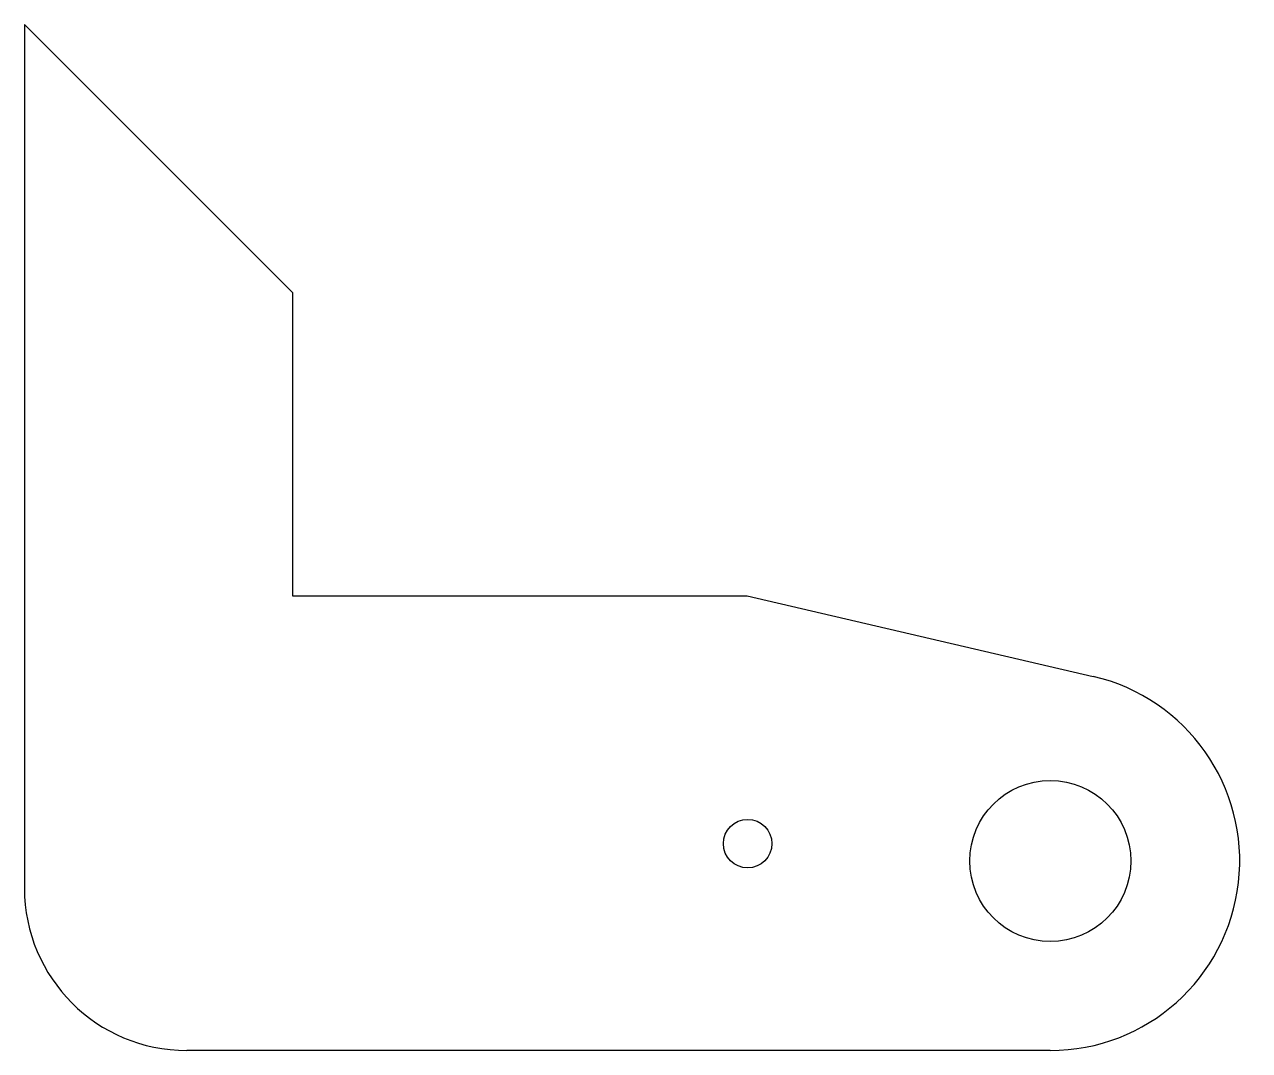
# Model space of a CAD drawing. Extents: x -121 to 84, y -76 to 96.
import ezdxf

# ---------------------------------------------------------------- set-up
doc = ezdxf.new("R2010")
doc.units = 0
doc.layers.get('0').update_dxf_attribs({"linetype": 'continuous'})

# ---------------------------------------------------------------- blocks, each defined once
blk = doc.blocks.new('BODY')
at = {"color": 0}
for p, q in [((-121.1, 95.7), (-121.1, -49.01)), ((-121.1, 95.7), (-76.2, 50.8)), ((-76.2, 50.8), (-76.2, 0)), ((-76.2, 0), (0, 0)), ((0, 0), (58.01, -13.53)), ((50.8, -76.2), (-93.92, -76.2))]:
    blk.add_line(p, q, dxfattribs=at)
for centre, radius in [((50.8, -44.45), 13.49), ((0.08, -41.54), 4.06)]:
    blk.add_circle(centre, radius, dxfattribs=at)
for centre, radius, start, end in [((50.8, -44.45), 31.75, -90, 76.8718), ((-93.92, -49.01), 27.19, 180, -90)]:
    blk.add_arc(centre, radius, start, end, dxfattribs=at)

msp = doc.modelspace()

# ---------------------------------------------------------------- block references
at = {"color": 0}
msp.add_blockref('BODY', (0, 0), dxfattribs=at)

doc.saveas('drawing.dxf')
